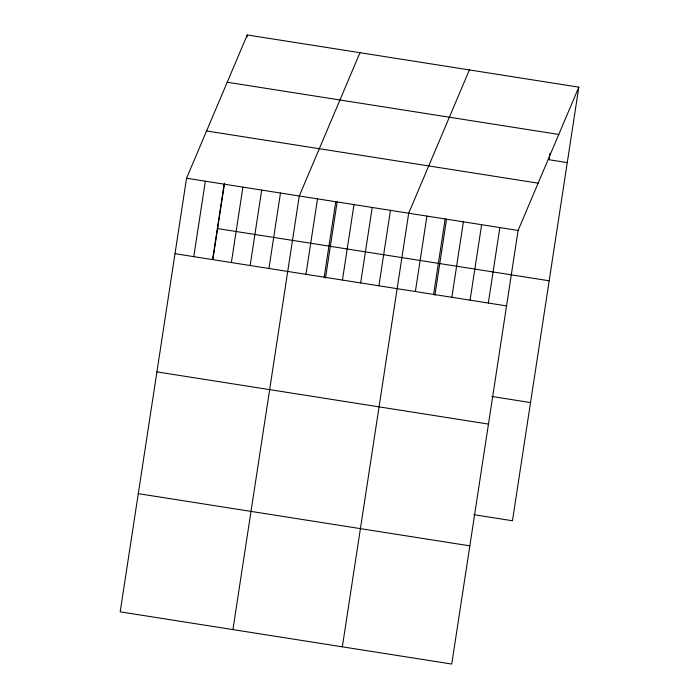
<?xml version="1.0" encoding="UTF-8"?>
<svg xmlns="http://www.w3.org/2000/svg" width="699" height="699" viewBox="0 0 699 699"><rect width="100%" height="100%" fill="white"/><g stroke="black" fill="none" stroke-linecap="round" stroke-linejoin="round"><path stroke-width="1.05" d="M186.546 178.245L120.193 611.843L451.746 664.05L518.099 230.443L578.807 87.157L247.254 34.95L186.546 178.245L518.099 230.443M193.789 256.647L205.331 181.198M212.575 259.609L224.126 184.16M212.924 259.294L224.562 183.217M246.922 37.108L247.254 34.95M231.369 262.571L242.911 187.114M250.155 265.524L261.697 190.076M268.94 268.486L280.482 193.029M232.924 629.598L299.277 195.991L359.976 52.696M305.961 274.314L317.512 198.865M324.196 277.188L335.747 201.731M325.498 278.062L337.128 202.02M342.431 280.054L353.982 204.606M360.667 282.929L372.218 207.472M378.902 285.795L390.453 210.347M342.335 646.82L408.688 213.221L469.396 69.926M415.381 291.544L426.923 216.087M433.616 294.41L445.158 218.962M434.909 295.293L446.539 219.25M451.851 297.285L463.393 221.836M470.086 300.151L481.628 224.702M488.321 303.025L499.864 227.577M550.017 153.264L549.021 159.73L567.256 162.605M578.807 87.157L512.454 520.755L473.835 514.682M227.219 82.237L558.772 134.444M206.581 130.958L538.134 183.164M217.616 228.59L549.169 280.797M175.003 253.693L506.557 305.9M491.921 396.49L530.541 402.572M156.917 371.885L488.47 424.083M138.28 493.651L469.833 545.858"/></g></svg>
